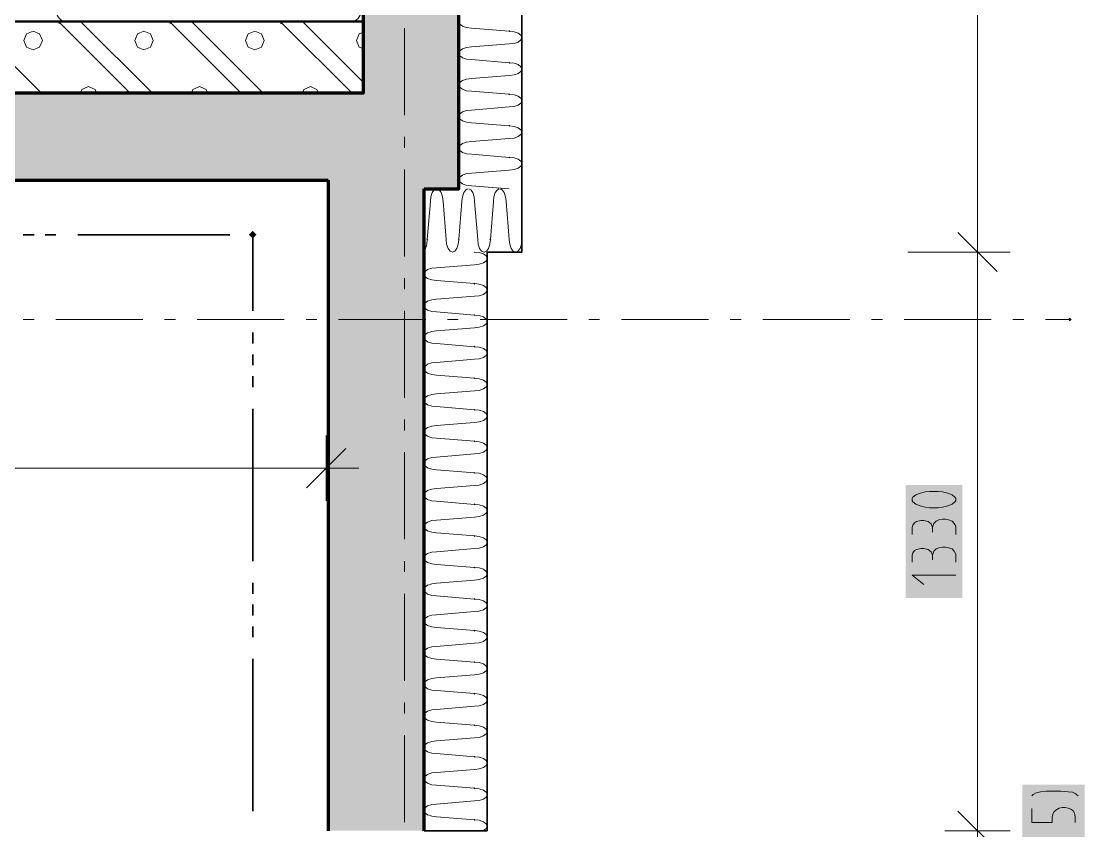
# Model space of a CAD drawing. Header units: millimetres. Extents: x 0 to 594, y 0 to 420.
# Drawn here: x 517.43 to 539.82, y 226.79 to 243.83 of the extents above; entities that cross this region are included whole.
import ezdxf

# ---------------------------------------------------------------- set-up
doc = ezdxf.new("R2010")
doc.units = ezdxf.units.MM
doc.header["$LTSCALE"] = 8
for name, color, linetype in [('PDF_Instalacni prizdivky', 7, 'Continuous'), ('PDF_Koty delkove', 7, 'Continuous'), ('PDF_Osy hlavni', 7, 'Continuous'), ('PDF_Pozarni useky', 7, 'Continuous'), ('PDF_Sanita', 7, 'Continuous'), ('PDF_Steny obvodove nosne', 7, 'Continuous'), ('PDF_Zatepleni', 7, 'Continuous')]:
    doc.layers.add(name, color=color, linetype=linetype)

msp = doc.modelspace()

# ---------------------------------------------------------------- linework, layer by layer
at = {"layer": 'PDF_Instalacni prizdivky', "lineweight": 50}
msp.add_lwpolyline([(502.283, 242.312), (523.898, 242.312), (524.631, 242.312), (524.631, 243.823), (524.585, 243.823), (502.283, 243.823)], close=True, dxfattribs=at)
at = {"layer": 'PDF_Instalacni prizdivky', "lineweight": 9}
for points in [[(517.858, 242.312), (516.346, 243.823)], [(518.265, 243.773), (518.215, 243.823)], [(519.726, 242.312), (518.265, 243.773)], [(520.193, 242.312), (518.682, 243.823)], [(520.601, 243.773), (520.55, 243.823)], [(522.062, 242.312), (520.601, 243.773)], [(522.529, 242.312), (521.017, 243.823)], [(522.936, 243.773), (522.886, 243.823)], [(524.397, 242.312), (522.936, 243.773)], [(524.631, 242.545), (523.353, 243.823)], [(524.549, 243.561), (524.492, 243.422), (524.549, 243.284), (524.631, 243.25)], [(524.631, 243.595), (524.549, 243.561)], [(519.022, 242.312), (518.988, 242.393), (518.849, 242.451), (518.71, 242.393), (518.677, 242.312)], [(521.357, 242.312), (521.323, 242.393), (521.185, 242.451), (521.046, 242.393), (521.012, 242.312)], [(523.693, 242.312), (523.659, 242.393), (523.52, 242.451), (523.381, 242.393), (523.348, 242.312)]]:
    msp.add_lwpolyline(points, dxfattribs=at)
for points in [[(517.681, 243.619), (517.543, 243.561), (517.485, 243.422), (517.543, 243.284), (517.681, 243.226), (517.82, 243.284), (517.878, 243.422), (517.82, 243.561)], [(520.017, 243.619), (519.878, 243.561), (519.821, 243.422), (519.878, 243.284), (520.017, 243.226), (520.156, 243.284), (520.213, 243.422), (520.156, 243.561)], [(522.352, 243.619), (522.214, 243.561), (522.156, 243.422), (522.214, 243.284), (522.352, 243.226), (522.491, 243.284), (522.549, 243.422), (522.491, 243.561)]]:
    msp.add_lwpolyline(points, close=True, dxfattribs=at)
at = {"layer": 'PDF_Instalacni prizdivky', "lineweight": 9, "transparency": 33554559}
for points in [[(518.23, 243.768), (518.21, 243.789), (518.251, 243.789), (518.23, 243.81)], [(520.566, 243.768), (520.545, 243.789), (520.586, 243.789), (520.566, 243.81)], [(522.901, 243.768), (522.881, 243.789), (522.922, 243.789), (522.901, 243.81)]]:
    msp.add_solid(points, dxfattribs=at)
at = {"layer": 'PDF_Koty delkove', "lineweight": 18}
for points in [[(537.566, 219.919), (537.566, 226.788), (537.566, 238.969), (537.566, 253.486), (537.566, 260.355), (537.566, 274.825), (537.245, 274.825), (536.1, 274.825)], [(537.978, 238.557), (537.154, 239.381)], [(537.566, 238.969), (537.245, 238.969), (536.1, 238.969)], [(538.253, 238.969), (537.566, 238.969), (536.879, 238.969)], [(523.852, 235.107), (523.852, 234.42), (523.852, 233.733)], [(524.264, 234.832), (523.44, 234.008)], [(523.852, 234.42), (508.294, 234.42), (496.914, 234.42), (492.987, 234.42), (485.294, 234.42), (472.287, 234.42), (466.793, 234.42), (457.634, 234.42), (456.306, 234.42), (425.487, 234.42), (420.083, 234.42), (409.093, 234.42), (398.881, 234.42)], [(523.852, 234.42), (524.539, 234.42)], [(536.955, 233.331), (536.893, 233.343), (536.832, 233.343), (536.756, 233.331), (536.696, 233.307), (536.65, 233.257), (536.619, 233.172)], [(537.108, 233.026), (537.108, 233.197), (537.077, 233.257), (537.031, 233.307), (536.955, 233.331)], [(536.192, 233.026), (536.192, 233.172), (536.206, 233.221), (536.238, 233.27), (536.283, 233.295), (536.374, 233.319), (536.435, 233.319), (536.527, 233.295), (536.588, 233.246), (536.619, 233.172), (536.619, 233.075)], [(536.192, 232.438), (536.192, 232.585), (536.206, 232.634), (536.238, 232.683), (536.283, 232.708), (536.374, 232.732), (536.435, 232.732), (536.527, 232.708), (536.588, 232.659), (536.619, 232.585), (536.619, 232.488)], [(537.108, 232.438), (537.108, 232.609), (537.077, 232.67), (537.031, 232.72), (536.955, 232.744), (536.893, 232.756), (536.832, 232.756), (536.756, 232.744), (536.696, 232.72), (536.65, 232.67), (536.619, 232.585)], [(537.108, 232.169), (536.192, 232.169), (536.435, 231.974)], [(538.71, 227.522), (538.741, 227.547), (538.802, 227.583), (538.893, 227.608), (539.015, 227.62), (539.32, 227.62), (539.473, 227.608), (539.565, 227.596), (539.626, 227.571), (539.687, 227.522)], [(538.71, 227.254), (538.71, 226.961), (539.137, 226.961), (539.137, 227.083), (539.168, 227.168), (539.214, 227.217), (539.29, 227.265), (539.351, 227.278), (539.412, 227.278), (539.473, 227.265)], [(537.978, 226.376), (537.154, 227.2)], [(539.473, 227.265), (539.534, 227.241), (539.58, 227.205), (539.611, 227.156), (539.626, 227.083), (539.626, 226.961)], [(538.253, 226.788), (537.566, 226.788), (536.879, 226.788)]]:
    msp.add_lwpolyline(points, dxfattribs=at)
msp.add_lwpolyline([(536.74, 233.93), (536.557, 233.93), (536.467, 233.918), (536.359, 233.894), (536.268, 233.857), (536.206, 233.809), (536.192, 233.784), (536.192, 233.735), (536.206, 233.71), (536.268, 233.662), (536.359, 233.625), (536.467, 233.6), (536.557, 233.588), (536.74, 233.588), (536.832, 233.6), (536.939, 233.625), (537.031, 233.662), (537.092, 233.71), (537.108, 233.735), (537.108, 233.784), (537.092, 233.809), (537.031, 233.857), (536.939, 233.894), (536.832, 233.918)], close=True, dxfattribs=at)
at = {"layer": 'PDF_Koty delkove', "color": 7, "lineweight": 18, "true_color": 0xffffff, "transparency": 33554559}
for points in [[(537.245, 231.689), (537.245, 234.068), (536.054, 231.689), (536.054, 234.068)], [(539.825, 221.279), (539.825, 227.757), (538.512, 221.279), (538.512, 227.757)]]:
    msp.add_solid(points, dxfattribs=at)
at = {"layer": 'PDF_Osy hlavni', "lineweight": 18}
for points in [[(525.501, 241.852), (525.501, 243.683)], [(525.501, 241.165), (525.501, 241.394)], [(525.501, 238.875), (525.501, 240.707)], [(525.501, 238.188), (525.501, 238.417)], [(525.501, 235.899), (525.501, 237.73)], [(517.705, 237.549), (517.476, 237.549)], [(519.994, 237.549), (518.163, 237.549)], [(520.681, 237.549), (520.452, 237.549)], [(522.971, 237.549), (521.139, 237.549)], [(523.658, 237.549), (523.429, 237.549)], [(525.948, 237.549), (524.116, 237.549)], [(526.635, 237.549), (526.406, 237.549)], [(528.924, 237.549), (527.092, 237.549)], [(529.611, 237.549), (529.382, 237.549)], [(531.901, 237.549), (530.069, 237.549)], [(532.588, 237.549), (532.359, 237.549)], [(534.877, 237.549), (533.046, 237.549)], [(535.564, 237.549), (535.335, 237.549)], [(537.854, 237.549), (536.022, 237.549)], [(538.541, 237.549), (538.312, 237.549)], [(539.512, 237.549), (538.999, 237.549)], [(525.501, 235.212), (525.501, 235.441)], [(525.501, 232.922), (525.501, 234.754)], [(525.501, 232.235), (525.501, 232.464)], [(525.501, 229.945), (525.501, 231.777)], [(525.501, 229.258), (525.501, 229.487)], [(525.501, 226.969), (525.501, 228.8)]]:
    msp.add_lwpolyline(points, dxfattribs=at)
at = {"layer": 'PDF_Osy hlavni', "lineweight": 18, "transparency": 33554559}
msp.add_solid([(539.553, 237.549), (539.512, 237.508), (539.512, 237.59), (539.471, 237.549)], dxfattribs=at)
at = {"layer": 'PDF_Pozarni useky', "lineweight": 35}
for points in [[(517.705, 239.334), (517.476, 239.334)], [(518.163, 239.334), (517.934, 239.334)], [(521.826, 239.334), (518.621, 239.334)], [(522.307, 239.334), (522.284, 239.334)], [(522.307, 237.73), (522.307, 239.334)], [(522.307, 237.043), (522.307, 237.272)], [(522.307, 236.585), (522.307, 236.814)], [(522.307, 236.128), (522.307, 236.356)], [(522.307, 232.464), (522.307, 235.67)], [(522.307, 231.777), (522.307, 232.006)], [(522.307, 231.319), (522.307, 231.548)], [(522.307, 230.861), (522.307, 231.09)], [(522.307, 227.198), (522.307, 230.403)]]:
    msp.add_lwpolyline(points, dxfattribs=at)
at = {"layer": 'PDF_Pozarni useky', "lineweight": 35, "transparency": 33554559}
for points in [[(522.387, 239.334), (522.307, 239.254), (522.307, 239.414), (522.227, 239.334)], [(522.307, 239.254), (522.227, 239.334), (522.387, 239.334), (522.307, 239.414)]]:
    msp.add_solid(points, dxfattribs=at)
at = {"layer": 'PDF_Sanita', "lineweight": 13}
msp.add_lwpolyline([(518.174, 259.183), (518.174, 259.182), (518.174, 244.034, 0.414233), (518.384, 243.823), (524.374, 243.823, 0.41423), (524.585, 244.034), (524.585, 259.182, 0.414233), (524.374, 259.393), (518.384, 259.393, 0.41423), (518.174, 259.183)], format="xyb", dxfattribs=at)
at = {"layer": 'PDF_Steny obvodove nosne', "lineweight": 70}
for points in [[(524.631, 253.486), (524.631, 243.823), (524.631, 242.312), (523.898, 242.312)], [(525.913, 240.297), (526.645, 240.297), (526.645, 242.312), (526.645, 253.486)], [(489.873, 242.312), (489.873, 240.48), (523.852, 240.48), (523.898, 240.48)], [(523.898, 242.312), (502.283, 242.312), (500.864, 242.312), (493.994, 242.312), (492.575, 242.312), (489.873, 242.312)], [(523.898, 240.48), (523.898, 240.297)], [(523.898, 240.297), (523.898, 226.788)], [(525.913, 226.788), (525.913, 238.969), (525.913, 240.297)]]:
    msp.add_lwpolyline(points, dxfattribs=at)
at = {"layer": 'PDF_Steny obvodove nosne', "color": 9, "lineweight": 9, "true_color": 0xc0c0c0, "transparency": 33554559}
for points in [[(524.631, 242.312), (526.645, 242.312), (524.631, 253.486), (526.645, 253.486)], [(489.873, 240.48), (523.898, 240.48), (489.873, 242.312), (523.898, 242.312)], [(526.645, 242.312), (523.898, 242.312), (526.645, 240.297), (523.898, 240.297)], [(523.898, 240.297), (523.898, 226.788), (525.913, 240.297), (525.913, 226.788)]]:
    msp.add_solid(points, dxfattribs=at)
at = {"layer": 'PDF_Zatepleni', "lineweight": 35}
for points in [[(526.645, 253.486), (526.645, 242.312), (526.645, 240.297), (525.913, 240.297), (525.913, 238.969)], [(527.241, 238.969), (527.974, 238.969), (527.974, 240.297), (527.974, 253.486)], [(525.913, 238.969), (525.913, 226.788)], [(527.241, 226.788), (527.241, 238.969)], [(527.241, 226.788), (525.913, 226.788)]]:
    msp.add_lwpolyline(points, dxfattribs=at)
at = {"layer": 'PDF_Zatepleni', "lineweight": 9}
for points in [[(526.646, 243.802), (526.664, 243.765), (526.722, 243.722), (526.735, 243.718), (526.809, 243.693), (526.911, 243.683)], [(526.911, 243.683), (527.708, 243.617)], [(526.911, 243.683), (526.911, 243.683)], [(527.974, 243.484), (527.953, 243.535), (527.896, 243.578), (527.81, 243.607), (527.708, 243.617)], [(527.708, 243.351), (527.81, 243.361), (527.896, 243.39), (527.953, 243.433), (527.974, 243.484)], [(526.911, 243.286), (526.809, 243.275), (526.722, 243.247), (526.722, 243.246), (526.664, 243.203), (526.646, 243.166)], [(527.708, 243.351), (526.911, 243.286)], [(526.646, 243.138), (526.664, 243.101), (526.717, 243.061), (526.722, 243.058), (526.809, 243.029), (526.911, 243.019)], [(526.911, 243.019), (527.708, 242.953)], [(526.911, 243.019), (526.911, 243.019)], [(527.974, 242.82), (527.953, 242.871), (527.896, 242.914), (527.81, 242.943), (527.708, 242.953)], [(527.708, 242.687), (527.81, 242.697), (527.896, 242.726), (527.953, 242.769), (527.974, 242.82)], [(526.911, 242.622), (526.809, 242.611), (526.722, 242.583), (526.705, 242.569), (526.664, 242.539), (526.646, 242.502)], [(527.708, 242.687), (526.911, 242.622)], [(526.646, 242.474), (526.664, 242.437), (526.701, 242.41), (526.722, 242.394), (526.809, 242.365), (526.911, 242.355)], [(526.911, 242.355), (527.708, 242.289)], [(526.911, 242.355), (526.911, 242.355)], [(527.974, 242.156), (527.953, 242.207), (527.896, 242.25), (527.81, 242.279), (527.708, 242.289)], [(527.708, 242.023), (527.81, 242.033), (527.896, 242.062), (527.953, 242.105), (527.974, 242.156)], [(526.911, 241.958), (526.809, 241.947), (526.722, 241.918), (526.687, 241.892), (526.664, 241.875), (526.646, 241.838)], [(527.708, 242.023), (526.911, 241.958)], [(526.646, 241.81), (526.664, 241.773), (526.684, 241.759), (526.722, 241.73)], [(526.722, 241.73), (526.809, 241.701), (526.911, 241.691)], [(526.911, 241.691), (527.708, 241.625)], [(526.911, 241.691), (526.911, 241.691)], [(527.974, 241.492), (527.953, 241.543), (527.896, 241.586), (527.81, 241.615), (527.708, 241.625)], [(527.708, 241.359), (527.81, 241.369), (527.896, 241.398), (527.953, 241.441), (527.974, 241.492)], [(526.911, 241.294), (526.809, 241.283), (526.722, 241.254), (526.669, 241.215), (526.664, 241.211), (526.646, 241.174)], [(527.708, 241.359), (526.911, 241.294)], [(526.646, 241.146), (526.664, 241.109), (526.667, 241.107), (526.722, 241.066), (526.809, 241.037), (526.911, 241.027)], [(526.911, 241.027), (527.708, 240.961)], [(526.911, 241.027), (526.911, 241.027)], [(527.974, 240.828), (527.953, 240.879), (527.896, 240.922), (527.81, 240.951), (527.708, 240.961)], [(527.708, 240.695), (527.81, 240.705), (527.896, 240.734), (527.953, 240.777), (527.974, 240.828)], [(526.911, 240.63), (526.809, 240.619), (526.722, 240.59), (526.664, 240.547), (526.651, 240.521), (526.646, 240.51)], [(527.708, 240.695), (526.911, 240.63)], [(526.167, 240.297), (526.13, 240.278), (526.086, 240.22), (526.057, 240.133), (526.047, 240.031)], [(526.195, 240.297), (526.232, 240.278), (526.275, 240.22), (526.304, 240.133), (526.314, 240.031), (526.38, 239.234), (526.39, 239.133), (526.419, 239.047), (526.462, 238.989), (526.513, 238.969), (526.564, 238.989), (526.607, 239.047)], [(526.646, 240.482), (526.65, 240.473), (526.664, 240.445), (526.722, 240.402), (526.809, 240.373), (526.911, 240.363)], [(526.831, 240.297), (526.794, 240.278), (526.75, 240.22), (526.721, 240.133), (526.711, 240.031)], [(526.859, 240.297), (526.896, 240.278), (526.939, 240.22), (526.968, 240.133), (526.978, 240.031), (527.044, 239.234), (527.054, 239.133), (527.083, 239.047), (527.126, 238.989), (527.177, 238.969), (527.228, 238.989), (527.271, 239.047), (527.299, 239.133), (527.31, 239.234), (527.375, 240.031)], [(526.911, 240.363), (527.708, 240.297)], [(526.911, 240.363), (526.911, 240.363)], [(527.495, 240.297), (527.458, 240.278), (527.414, 240.22), (527.385, 240.133), (527.375, 240.031)], [(527.523, 240.297), (527.56, 240.278), (527.603, 240.22), (527.632, 240.133), (527.642, 240.031), (527.708, 239.234), (527.718, 239.133), (527.747, 239.047), (527.79, 238.989), (527.841, 238.969), (527.892, 238.989), (527.935, 239.047), (527.963, 239.133), (527.974, 239.234)], [(526.047, 240.031), (525.981, 239.234)], [(526.047, 240.031), (526.047, 240.031)], [(526.711, 240.031), (526.645, 239.234)], [(526.711, 240.031), (526.711, 240.031)], [(527.375, 240.031), (527.375, 240.031)], [(525.913, 239.007), (525.943, 239.047), (525.971, 239.133), (525.981, 239.234)], [(526.607, 239.047), (526.635, 239.133), (526.645, 239.234)], [(527.241, 238.836), (527.221, 238.887), (527.163, 238.93), (527.077, 238.959), (526.975, 238.969)], [(526.975, 238.703), (526.178, 238.638)], [(526.975, 238.703), (527.077, 238.713), (527.163, 238.742), (527.221, 238.785), (527.241, 238.836)], [(526.178, 238.638), (526.076, 238.627), (525.99, 238.598), (525.932, 238.555), (525.913, 238.518)], [(525.913, 238.49), (525.932, 238.453), (525.99, 238.41), (526.076, 238.381), (526.178, 238.371)], [(526.178, 238.371), (526.975, 238.305)], [(526.178, 238.371), (526.178, 238.371)], [(527.241, 238.172), (527.221, 238.223), (527.163, 238.266), (527.077, 238.295), (526.975, 238.305)], [(526.975, 238.039), (526.178, 237.974)], [(526.975, 238.039), (527.077, 238.049), (527.163, 238.078), (527.221, 238.121), (527.241, 238.172)], [(526.178, 237.974), (526.076, 237.963), (525.99, 237.934), (525.932, 237.891), (525.913, 237.854)], [(525.913, 237.826), (525.932, 237.789), (525.99, 237.746), (526.076, 237.717), (526.178, 237.707)], [(526.178, 237.707), (526.975, 237.641)], [(526.178, 237.707), (526.178, 237.707)], [(527.241, 237.508), (527.221, 237.559), (527.163, 237.602), (527.077, 237.631), (526.975, 237.641)], [(526.975, 237.375), (526.178, 237.31)], [(526.975, 237.375), (527.077, 237.385), (527.163, 237.414), (527.221, 237.457), (527.241, 237.508)], [(526.178, 237.31), (526.076, 237.299), (525.99, 237.27), (525.932, 237.227), (525.913, 237.19)], [(525.913, 237.162), (525.932, 237.125), (525.99, 237.082)], [(525.99, 237.082), (526.076, 237.053), (526.178, 237.043)], [(526.178, 237.043), (526.975, 236.977)], [(526.178, 237.043), (526.178, 237.043)], [(527.241, 236.844), (527.221, 236.895), (527.163, 236.938), (527.077, 236.967), (526.975, 236.977)], [(526.975, 236.711), (526.178, 236.645)], [(526.975, 236.711), (527.077, 236.721), (527.163, 236.75), (527.221, 236.793), (527.241, 236.844)], [(526.178, 236.645), (526.076, 236.635), (525.99, 236.606), (525.932, 236.563), (525.913, 236.526)], [(525.913, 236.498), (525.932, 236.461), (525.99, 236.418), (526.076, 236.389), (526.178, 236.379)], [(526.178, 236.379), (526.975, 236.313)], [(526.178, 236.379), (526.178, 236.379)], [(527.241, 236.18), (527.221, 236.231), (527.163, 236.274), (527.077, 236.303), (526.975, 236.313)], [(526.975, 236.047), (526.178, 235.981)], [(526.975, 236.047), (527.077, 236.057), (527.163, 236.086), (527.221, 236.129), (527.241, 236.18)], [(525.932, 235.899), (525.913, 235.862)], [(525.913, 235.834), (525.932, 235.797), (525.99, 235.754), (526.076, 235.725), (526.178, 235.715)], [(526.178, 235.981), (526.076, 235.971), (525.99, 235.942), (525.932, 235.899)], [(526.178, 235.715), (526.975, 235.649)], [(526.178, 235.715), (526.178, 235.715)], [(527.241, 235.516), (527.241, 235.516), (527.221, 235.567), (527.163, 235.61), (527.077, 235.639), (526.975, 235.649)], [(526.975, 235.383), (526.178, 235.317)], [(526.975, 235.383), (527.077, 235.393), (527.163, 235.422), (527.221, 235.465), (527.241, 235.516)], [(526.178, 235.317), (526.076, 235.307), (525.99, 235.278), (525.932, 235.235), (525.913, 235.198)], [(525.913, 235.17), (525.932, 235.133), (525.99, 235.09), (526.076, 235.061), (526.178, 235.051)], [(526.178, 235.051), (526.975, 234.985)], [(526.178, 235.051), (526.178, 235.051)], [(527.241, 234.852), (527.221, 234.903), (527.163, 234.946), (527.077, 234.975), (526.975, 234.985)], [(526.975, 234.719), (526.178, 234.653)], [(526.975, 234.719), (527.077, 234.729), (527.163, 234.758), (527.221, 234.801), (527.241, 234.852)], [(526.178, 234.653), (526.076, 234.643), (525.99, 234.614), (525.932, 234.571), (525.913, 234.534)], [(525.913, 234.506), (525.932, 234.469), (525.99, 234.426), (526.076, 234.397), (526.178, 234.387)], [(526.178, 234.387), (526.975, 234.321)], [(526.178, 234.387), (526.178, 234.387)], [(527.241, 234.188), (527.221, 234.239), (527.163, 234.282), (527.077, 234.311), (526.975, 234.321)], [(526.975, 234.055), (526.178, 233.989)], [(526.975, 234.055), (527.077, 234.065), (527.163, 234.094), (527.221, 234.137), (527.241, 234.188)], [(526.178, 233.989), (526.076, 233.979), (525.99, 233.95), (525.932, 233.907), (525.913, 233.87)], [(525.913, 233.842), (525.932, 233.805), (525.99, 233.762), (526.076, 233.733), (526.178, 233.723)], [(526.178, 233.723), (526.975, 233.657)], [(526.178, 233.723), (526.178, 233.723)], [(527.241, 233.524), (527.221, 233.575), (527.163, 233.618), (527.077, 233.647), (526.975, 233.657)], [(526.178, 233.325), (526.076, 233.315), (525.99, 233.286), (525.932, 233.243), (525.913, 233.206)], [(526.975, 233.391), (526.178, 233.325)], [(526.975, 233.391), (527.077, 233.401), (527.163, 233.43), (527.221, 233.473), (527.241, 233.524)], [(525.913, 233.178), (525.932, 233.141), (525.99, 233.098), (526.076, 233.069), (526.178, 233.059)], [(526.178, 233.059), (526.975, 232.993)], [(526.178, 233.059), (526.178, 233.059)], [(527.241, 232.86), (527.221, 232.911), (527.163, 232.954), (527.077, 232.983), (526.975, 232.993)], [(526.178, 232.661), (526.076, 232.651), (525.99, 232.622), (525.932, 232.579), (525.913, 232.542)], [(526.975, 232.727), (526.178, 232.661)], [(526.975, 232.727), (527.077, 232.737), (527.163, 232.766), (527.221, 232.809), (527.241, 232.86)], [(527.241, 232.86), (527.241, 232.86)], [(525.913, 232.514), (525.932, 232.477), (525.99, 232.434), (526.076, 232.405), (526.178, 232.394)], [(526.178, 232.394), (526.975, 232.329)], [(526.178, 232.394), (526.178, 232.394)], [(527.241, 232.196), (527.221, 232.247), (527.163, 232.29), (527.077, 232.319), (526.975, 232.329)], [(526.178, 231.997), (526.076, 231.987), (525.99, 231.958), (525.932, 231.915), (525.913, 231.878)], [(526.975, 232.063), (526.178, 231.997)], [(526.975, 232.063), (527.077, 232.073), (527.163, 232.102), (527.221, 232.145), (527.241, 232.196)], [(525.913, 231.85), (525.932, 231.813), (525.99, 231.77), (526.076, 231.741), (526.178, 231.73)], [(526.178, 231.73), (526.975, 231.665)], [(526.178, 231.73), (526.178, 231.73)], [(526.178, 231.73), (526.178, 231.73)], [(527.241, 231.532), (527.221, 231.583), (527.163, 231.626), (527.077, 231.655), (526.975, 231.665)], [(526.975, 231.399), (527.077, 231.409), (527.163, 231.438), (527.221, 231.481), (527.241, 231.532)], [(526.178, 231.333), (526.076, 231.323), (525.99, 231.294), (525.932, 231.251), (525.913, 231.214)], [(526.975, 231.399), (526.178, 231.333)], [(525.913, 231.186), (525.932, 231.149), (525.99, 231.106), (526.076, 231.077), (526.178, 231.066)], [(526.178, 231.066), (526.975, 231.001)], [(526.178, 231.066), (526.178, 231.066)], [(527.241, 230.868), (527.221, 230.919), (527.163, 230.962), (527.077, 230.991), (526.975, 231.001)], [(526.975, 230.735), (527.077, 230.745), (527.163, 230.774), (527.221, 230.817), (527.241, 230.868)], [(526.178, 230.669), (526.076, 230.659), (525.99, 230.63), (525.932, 230.587), (525.913, 230.55)], [(526.975, 230.735), (526.178, 230.669)], [(525.913, 230.522), (525.932, 230.485), (525.99, 230.442), (526.076, 230.413), (526.178, 230.402)], [(526.178, 230.402), (526.975, 230.337)], [(526.178, 230.402), (526.178, 230.402)], [(527.241, 230.204), (527.221, 230.255), (527.163, 230.298), (527.077, 230.327), (526.975, 230.337)], [(526.975, 230.071), (527.077, 230.081), (527.163, 230.11), (527.221, 230.153), (527.241, 230.204)], [(526.178, 230.005), (526.076, 229.995), (525.99, 229.966), (525.932, 229.923), (525.913, 229.886)], [(526.975, 230.071), (526.178, 230.005)], [(525.913, 229.858), (525.932, 229.821), (525.99, 229.778), (526.076, 229.749), (526.178, 229.738)], [(526.178, 229.738), (526.975, 229.673)], [(526.178, 229.738), (526.178, 229.738)], [(527.241, 229.54), (527.221, 229.591), (527.163, 229.634), (527.077, 229.663), (526.975, 229.673)], [(526.975, 229.407), (527.077, 229.417), (527.163, 229.446), (527.221, 229.489), (527.241, 229.54)], [(526.178, 229.341), (526.076, 229.331), (525.99, 229.302), (525.932, 229.259), (525.913, 229.222)], [(526.975, 229.407), (526.178, 229.341)], [(525.913, 229.194), (525.932, 229.157), (525.99, 229.114), (526.076, 229.085), (526.178, 229.074)], [(526.178, 229.074), (526.975, 229.009)], [(526.178, 229.074), (526.178, 229.074)], [(527.241, 228.876), (527.221, 228.927), (527.163, 228.97), (527.077, 228.999), (526.975, 229.009)], [(526.975, 228.743), (527.077, 228.753), (527.163, 228.782), (527.221, 228.825), (527.241, 228.876)], [(526.178, 228.677), (526.076, 228.667), (525.99, 228.638), (525.932, 228.595), (525.913, 228.558)], [(526.975, 228.743), (526.178, 228.677)], [(525.913, 228.53), (525.932, 228.493), (525.99, 228.45), (526.076, 228.421), (526.178, 228.41), (526.975, 228.345)], [(526.178, 228.41), (526.178, 228.41)], [(527.241, 228.212), (527.221, 228.263), (527.163, 228.306), (527.077, 228.335), (526.975, 228.345)], [(526.975, 228.079), (527.077, 228.089), (527.163, 228.118), (527.221, 228.161), (527.241, 228.212)], [(526.178, 228.013), (526.076, 228.003), (525.99, 227.974), (525.932, 227.931), (525.913, 227.894)], [(526.975, 228.079), (526.178, 228.013)], [(525.913, 227.866), (525.932, 227.829), (525.99, 227.786), (526.076, 227.757), (526.178, 227.746), (526.975, 227.681)], [(526.178, 227.746), (526.178, 227.746)], [(527.241, 227.548), (527.221, 227.599), (527.163, 227.642), (527.077, 227.671), (526.975, 227.681)], [(526.975, 227.415), (527.077, 227.425), (527.163, 227.454), (527.221, 227.497), (527.241, 227.548)], [(526.076, 227.339), (525.99, 227.31), (525.932, 227.267), (525.913, 227.23)], [(526.178, 227.349), (526.076, 227.339)], [(526.975, 227.415), (526.178, 227.349)], [(525.913, 227.202), (525.932, 227.165), (525.99, 227.121), (526.076, 227.093), (526.178, 227.082), (526.975, 227.017)], [(526.178, 227.082), (526.178, 227.082)], [(527.241, 226.884), (527.221, 226.935), (527.163, 226.978), (527.077, 227.007), (526.975, 227.017)], [(527.156, 226.788), (527.163, 226.79), (527.221, 226.833), (527.241, 226.884)]]:
    msp.add_lwpolyline(points, dxfattribs=at)
at = {"layer": 'PDF_Zatepleni', "lineweight": 9, "transparency": 33554559}
for points in [[(527.708, 243.596), (527.687, 243.617), (527.729, 243.617), (527.708, 243.638)], [(527.708, 242.932), (527.687, 242.953), (527.729, 242.953), (527.708, 242.974)], [(527.708, 242.268), (527.687, 242.289), (527.729, 242.289), (527.708, 242.31)], [(527.708, 241.604), (527.687, 241.625), (527.729, 241.625), (527.708, 241.646)], [(527.708, 240.94), (527.687, 240.961), (527.729, 240.961), (527.708, 240.982)], [(525.981, 239.214), (525.961, 239.234), (526.002, 239.234), (525.981, 239.255)], [(526.645, 239.214), (526.625, 239.234), (526.666, 239.234), (526.645, 239.255)], [(527.31, 239.214), (527.289, 239.234), (527.33, 239.234), (527.31, 239.255)], [(527.974, 239.214), (527.953, 239.234), (527.974, 239.255)], [(526.975, 238.948), (526.955, 238.969), (526.996, 238.969)], [(526.975, 238.284), (526.955, 238.305), (526.996, 238.305), (526.975, 238.325)], [(526.975, 237.62), (526.955, 237.641), (526.996, 237.641), (526.975, 237.661)], [(526.975, 236.956), (526.955, 236.977), (526.996, 236.977), (526.975, 236.997)], [(526.975, 236.292), (526.955, 236.313), (526.996, 236.313), (526.975, 236.333)], [(526.975, 235.628), (526.955, 235.649), (526.996, 235.649), (526.975, 235.669)], [(526.975, 234.964), (526.955, 234.985), (526.996, 234.985), (526.975, 235.005)], [(526.975, 234.3), (526.955, 234.321), (526.996, 234.321), (526.975, 234.341)], [(526.975, 233.636), (526.955, 233.657), (526.996, 233.657), (526.975, 233.677)], [(526.975, 232.972), (526.955, 232.993), (526.996, 232.993), (526.975, 233.013)], [(526.975, 232.308), (526.955, 232.329), (526.996, 232.329), (526.975, 232.349)], [(526.975, 231.644), (526.955, 231.665), (526.996, 231.665), (526.975, 231.685)], [(526.975, 230.98), (526.955, 231.001), (526.996, 231.001), (526.975, 231.021)], [(526.975, 230.316), (526.955, 230.337), (526.996, 230.337), (526.975, 230.357)], [(526.975, 229.652), (526.955, 229.673), (526.996, 229.673), (526.975, 229.693)], [(526.975, 228.988), (526.955, 229.009), (526.996, 229.009), (526.975, 229.029)], [(526.975, 228.324), (526.955, 228.345), (526.996, 228.345), (526.975, 228.365)], [(526.975, 227.66), (526.955, 227.681), (526.996, 227.681), (526.975, 227.701)], [(526.975, 226.996), (526.955, 227.017), (526.996, 227.017), (526.975, 227.037)]]:
    msp.add_solid(points, dxfattribs=at)

doc.saveas('drawing.dxf')
